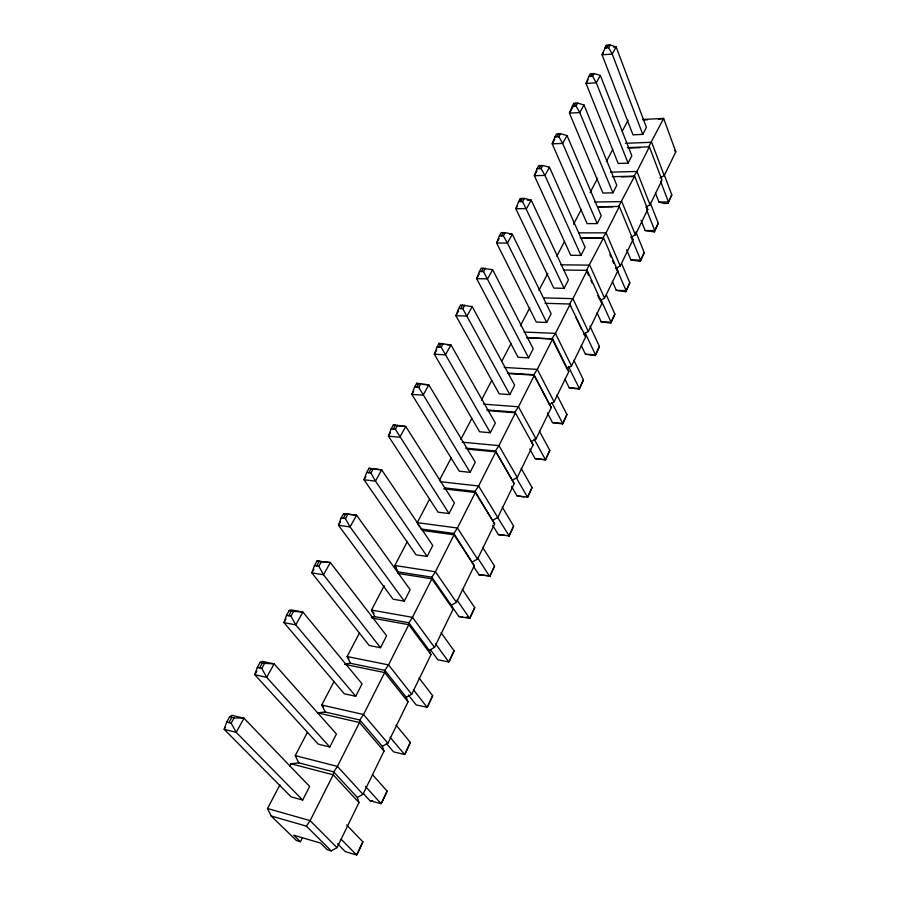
<?xml version="1.0" encoding="UTF-8"?>
<svg xmlns="http://www.w3.org/2000/svg" width="900" height="900" viewBox="0 0 900 900"><rect width="100%" height="100%" fill="white"/><g stroke="black" fill="none" stroke-linecap="round" stroke-linejoin="round"><path stroke-width="1.35" d="M573.66 105.547L573.739 103.331L577.62 103.106L583.988 104.962L616.781 185.265L612.911 192.847L602.91 193.039L569.419 113.119L573.739 103.331M547.358 412.909L552.465 422.595L562.646 423.923L566.921 414.506L556.92 395.01M606.038 47.756L606.285 45.315L610.087 45L616.151 46.935L646.391 127.316L642.769 134.404L632.97 134.82L602.089 54.821L606.285 45.315M564.964 379.282L569.239 387.832L579.229 389.16L583.447 379.879L573.863 360.248M581.22 345.386L585.461 354.24L595.26 355.579L599.423 346.421L589.939 326.081M597.06 312.874L601.133 321.772L610.751 323.111L614.857 314.089L606.319 294.919M612.383 281.43L616.286 290.363L625.748 291.713L629.798 282.803L621.596 263.554M626.659 249.727L630.956 259.976L640.249 261.326L644.242 252.54L635.839 231.941M641.025 220.275L645.154 230.546L654.289 231.907L658.238 223.234L650.149 202.579M226.665 722.059L224.19 729.315L291.071 796.849L302.681 800.055L309.623 786.465L244.013 718.222L232.031 715.309L229.624 716.783L226.665 722.059L231.176 723.173L236.194 732.33L302.681 800.055M257.31 667.44L254.779 674.719L318.274 744.176L329.782 747.011L336.42 734.018L274.14 663.885L262.26 661.365L260.123 662.411L257.31 667.44L261.776 668.408L266.681 677.34L329.782 747.011M655.436 193.039L658.913 202.039L664.346 203.456L667.89 203.4L671.794 194.839L664.009 174.15M286.526 615.341L283.961 622.62L344.295 693.776L355.702 696.274L362.059 683.842L302.873 612.045L291.105 609.874L289.226 610.538L286.526 615.341L290.959 616.174L295.762 624.881L355.702 696.274M314.438 565.582L311.839 572.873L369.225 645.502L380.52 647.696L386.618 635.771L330.322 562.523L317.014 561.004L314.438 565.582L318.825 566.291L323.527 574.796L380.52 647.696M341.123 518.029L338.49 525.308L393.131 599.22L404.314 601.121L410.152 589.691L356.569 515.183L343.575 513.641L341.123 518.029L345.465 518.614L350.066 526.916L404.314 601.121M366.649 472.511L363.994 479.779L416.059 554.816L427.14 556.447L432.743 545.479L381.69 469.879L369 468.315L366.649 472.511L370.957 472.995L375.457 481.118L427.14 556.447M391.106 428.918L388.429 436.174L438.086 512.179L449.055 513.562L454.433 503.021L405.743 426.476L393.356 424.901L391.106 428.918L395.359 429.311L449.055 513.562M414.54 387.135L411.851 394.369L459.248 471.195L470.104 472.354L475.279 462.218L428.816 384.874L416.711 383.276L414.54 387.135L418.759 387.428L470.104 472.354M437.04 347.04L434.329 354.24L479.61 431.775L490.354 432.72L495.338 422.978L450.956 344.936L439.11 343.327L437.04 347.04L441.214 347.254L490.354 432.72M458.629 308.531L455.918 315.709L499.196 393.84L509.839 394.582L514.631 385.2L472.219 306.585L460.631 304.976L458.629 308.531L462.769 308.666L509.839 394.582M479.396 271.519L476.674 278.662L518.074 357.289L528.604 357.851L533.216 348.817L492.649 269.719L481.309 268.099L479.396 271.519L483.491 271.586L528.604 357.851M499.365 235.924L496.631 243.034L536.265 322.065L546.683 322.459L551.137 313.74L512.314 234.259L505.26 232.627L501.21 232.639L499.365 235.924L503.415 235.924L507.431 243.067L546.683 322.459M518.58 201.667L515.846 208.732L553.815 288.09L564.131 288.326L568.429 279.911L531.236 200.126L524.363 198.428L520.358 198.495L518.58 201.667L522.585 201.6L524.363 198.428M537.086 168.66L534.364 175.691L570.746 255.308L580.961 255.386L585.101 247.264L549.461 167.243L542.767 165.487L538.808 165.611L537.086 168.66L541.058 168.547L542.767 165.487M554.94 136.856L552.206 143.843L587.104 223.639L597.206 223.583L601.211 215.741L567.034 135.54L560.509 133.729L556.582 133.909L554.94 136.856L558.866 136.688L560.509 133.729M588.758 76.556L586.035 83.464L618.188 163.451L628.087 163.136L631.834 155.812L600.356 75.442L594.135 73.552L590.299 73.811L588.758 76.556L592.605 76.297L594.135 73.552M346.635 824.962L362.891 841.871L357.941 852.795L356.625 855L345.364 851.67L337.567 843.795M372.555 774.709L387.124 791.123L382.241 801.866L381.105 803.7L369.956 800.719L363.454 793.609M396.067 725.096L410.355 742.433L405.562 753.019L404.595 754.515L393.548 751.837L386.471 743.501M419.04 677.959L432.675 695.711L427.939 706.129L427.129 707.299L416.194 704.925L408.375 695.025M441.09 632.711L454.106 650.812L449.449 661.072L448.785 661.95L437.951 659.846L430.481 649.744M462.285 589.219L474.716 607.635L470.126 617.749L469.598 618.356L458.876 616.5L450.157 603.934M482.659 547.403L494.55 566.089L490.027 576.056L479.002 574.796L473.692 566.674M502.267 507.15L513.641 526.095L509.186 535.916L497.396 517.151M521.156 468.394L532.046 487.541L527.648 497.228L517.072 495.923L511.515 486.416M539.359 431.032L549.799 450.371L545.456 459.923L535.084 458.606L529.762 448.999M566.921 414.506L562.646 423.923M583.447 379.879L579.229 389.16M599.423 346.421L595.26 355.579M614.857 314.089L610.751 323.111M629.798 282.803L625.748 291.713M644.242 252.54L640.249 261.326M658.238 223.234L654.289 231.907M671.794 194.839L667.89 203.4M362.891 841.871L356.625 855L341.134 839.216M387.124 791.123L381.105 803.7L365.445 786.398M410.355 742.433L404.595 754.515L390.127 737.28M432.675 695.711L427.129 707.299L413.336 689.659M454.106 650.812L448.785 661.95L435.611 643.939M474.716 607.635L469.598 618.356L457.02 600.019M494.55 566.089L489.623 576.416L477.596 557.786M508.905 536.029L513.641 526.095M527.648 497.228L532.046 487.541M549.799 450.371L545.456 459.923M302.31 837.99L300.431 841.736L293.692 835.178L320.524 843.086L327.161 849.679L331.256 850.894L337.005 847.676L358.965 802.564L357.356 797.467L333.72 771.885L298.755 762.84L290.959 763.785L289.654 766.271M357.356 797.467L362.981 794.317L384.007 751.14L382.343 746.325L359.865 720.011L325.215 712.012L317.644 712.834L359.505 722.543L384.007 751.14M382.343 746.325L387.855 743.242L407.993 701.876L406.294 697.32L384.885 670.354L350.561 663.334L345.656 663.806M406.294 697.32L411.683 694.305L430.988 654.637L429.244 650.329L408.848 622.789L374.861 616.669L371.272 616.972M429.244 650.329L434.531 647.381L453.06 609.311L451.282 605.227L431.82 577.181L398.171 571.894L394.819 565.493L407.452 541.361M451.282 605.227L456.457 602.336L474.266 565.774L453.881 533.419L420.559 528.908M472.455 561.904L477.529 559.069L494.64 523.924L475.054 491.377L444.814 487.901M492.806 520.256L497.779 517.477L514.238 483.66L495.416 450.979L465.48 448.099M512.381 480.184L517.264 477.461L533.115 444.904L515.002 412.099L486.72 409.894M533.115 444.904L531.225 441.608L536.017 438.93L551.284 407.565L533.858 374.681L507.431 373.072M526.658 337.793L552.634 338.951L537.311 369.382L533.858 374.681L549.394 404.438L554.096 401.805L568.811 371.565L552.634 338.951L527.243 337.534M544.961 303.3L570.217 304.031L555.446 333.371L552.026 338.636L566.899 368.606L571.511 366.019L585.72 336.848L569.531 303.885L572.929 298.654L587.171 270.36L563.49 270.023M585.72 336.848L583.796 334.035L588.33 331.493L602.033 303.334L587.171 270.36L586.429 270.36L588.701 275.411M600.097 300.656L604.553 298.159L617.794 270.956L603.54 237.847L580.174 237.836M617.794 270.956L615.847 268.414L620.235 265.961L633.026 239.67L619.346 206.46L597.577 206.741M633.026 239.67L631.08 237.251L635.389 234.844L647.764 209.419L634.613 176.13L612.236 176.704M645.795 207.124L650.036 204.75L662.018 180.146L649.384 146.801L627.232 147.634M660.049 177.964L664.211 175.624L675.81 151.819L663.66 118.429L643.106 119.441M508.151 373.579L534.398 375.188L518.49 406.777L515.002 412.099L515.464 412.796L498.938 445.624L495.416 450.979L514.238 483.66M300.431 841.736L296.449 840.555L271.102 815.951L267.536 808.504L279.9 784.901M298.755 762.84L295.234 755.617L307.395 732.398M334.091 681.424L321.739 705.015L325.215 712.012M359.336 633.217L347.13 656.539L350.561 663.334M384.199 585.765L371.464 610.076L374.861 616.669M419.456 526.826L417.24 522.675L429.604 499.072M439.447 480.274L451.125 457.976M460.822 439.459L471.848 418.41M481.433 400.118L491.827 380.261M501.964 360.911L511.099 343.474M520.38 325.755L529.808 307.733M538.898 290.374L547.774 273.442M556.83 256.151L564.502 241.493M573.536 224.235L581.31 209.407M590.119 192.6L597.623 178.256M606.398 161.516L612.754 149.366M622.204 131.321L628.043 120.184M472.219 306.585L466.942 316.103L455.918 315.709L458.572 310.973M492.649 269.719L487.575 278.876L476.674 278.662L479.228 274.118M549.461 167.243L544.939 175.41L580.961 255.386M567.034 135.54L562.669 143.415L597.206 223.583M583.988 104.962L579.78 112.567L612.911 192.847M600.356 75.442L596.284 82.789L628.087 163.136M231.176 723.173L234.124 717.885L244.013 718.222L236.194 732.33L224.19 729.315L225.495 726.975M261.776 668.408L264.589 663.367L274.14 663.885L266.681 677.34L254.779 674.719L256.826 671.074M290.959 616.174L293.647 611.359L302.873 612.045L295.762 624.881L283.961 622.62L285.907 619.144M318.825 566.291L321.401 561.69L330.322 562.523L323.527 574.796L311.839 572.873L313.886 569.216M345.465 518.614L347.918 514.215L356.569 515.183L350.066 526.916L338.49 525.308L340.447 521.809M370.957 472.995L373.309 468.787M395.359 429.311L397.62 425.272M418.759 387.428L420.919 383.558M441.214 347.254L443.284 343.541M462.769 308.666L464.76 305.1M483.491 271.586L485.404 268.155M503.415 235.924L505.26 232.627M572.141 106.177L576.034 105.953L577.62 103.106M604.8 47.959L608.602 47.655L610.087 45M365.873 476.438L363.994 479.779L375.457 481.118L381.69 469.879L369 468.315M390.42 432.608L388.429 436.174L399.78 437.243L405.743 426.476L396.934 425.7M413.764 390.949L411.851 394.369L423.09 395.19L428.816 384.874L423.214 384.48M436.781 349.864L434.329 354.24L445.455 354.848L450.956 344.936L446.794 344.734M499.084 238.657L496.631 243.034L507.431 243.067L512.314 234.259L509.614 234.259M517.196 206.325L515.846 208.732L526.534 208.609L531.236 200.126L527.243 200.194M536.962 171.045L534.364 175.691L544.939 175.41L541.058 168.547M554.715 139.365L552.206 143.843L562.669 143.415L558.866 136.688M573.053 106.627L569.419 113.119L579.78 112.567L576.034 105.953M588.082 79.808L586.035 83.464L596.284 82.789L592.605 76.297M603.405 52.459L602.089 54.821L612.225 54.034L616.151 46.935L613.631 47.137M228.915 722.61L231.874 717.334M259.537 667.924L262.35 662.884M288.743 615.758L291.431 610.954M316.631 565.942L319.196 561.341M343.294 518.321L345.746 513.923M368.798 472.759L371.149 468.551M393.233 429.12L395.483 425.081M416.655 387.281L418.815 383.423M439.121 347.141L441.202 343.429M460.699 308.599L462.69 305.032M481.444 271.553L483.356 268.132M501.379 235.924L503.235 232.627M520.582 201.634L522.36 198.461M539.077 168.604L540.788 165.544M556.898 136.766L558.551 133.819M574.087 106.065L575.685 103.219M590.681 76.433L592.211 73.676M606.701 47.812L608.186 45.157M621.394 176.85L633.701 176.535L636.975 171.439L649.384 146.801L648.416 147.33L663.66 118.429L658.451 119.272M580.399 237.982L602.73 237.994L606.06 232.83L619.346 206.46L618.48 206.741L634.613 176.13L633.701 176.535M586.429 270.36L603.54 237.847L602.73 237.994M271.102 815.951L306.382 826.144L310.118 820.654L333.214 774.776L333.72 771.885L337.433 766.395L359.505 722.543L359.865 720.011L363.544 714.533L384.671 672.57L384.885 670.354L388.541 664.898L408.769 624.701L408.848 622.789L412.47 617.344L431.876 578.812L431.82 577.181L435.431 571.759L454.039 534.78L453.881 533.419L457.447 528.007L475.324 492.502L475.054 491.377L478.598 486L495.787 451.879L467.201 449.123M643.005 120.026L647.224 119.824M625.399 143.314L651.656 142.267L664.211 175.624M629.471 148.039L640.294 147.634M610.447 172.17L636.975 171.439L650.036 204.75M594.619 202.016L621.788 201.611L635.389 234.844M658.913 202.039L668.419 201.904L660.555 181.226M597.758 207L612.956 206.809M645.154 230.546L654.75 230.524L646.582 209.891M578.61 232.875L606.06 232.83L620.235 265.961M369.956 800.719L372.656 800.73M630.956 259.976L640.643 260.066L631.091 236.914M560.666 264.803L589.793 265.162L604.553 298.159M616.286 290.363L626.074 290.588L616.14 267.514M543.51 297.855L572.929 298.654L588.33 331.493M601.133 321.772L611.021 322.132L600.671 299.149M524.059 332.044L555.446 333.371L571.511 366.019M585.461 354.24L595.451 354.746L585.27 333.157M504.214 367.459L537.311 369.382L554.096 401.805M569.239 387.832L579.341 388.496L568.44 366.435M483.66 404.145L518.49 406.777L536.017 438.93M458.876 616.5L462.488 616.781M487.553 410.614L515.464 412.796M552.465 422.595L562.658 423.428L551.925 402.75M462.24 442.192L498.938 445.624L517.264 477.461M479.002 574.796L484.875 575.347M535.084 458.606L545.389 459.619L534.184 439.121M492.581 525.229L498.386 534.634L505.249 535.387M440.168 481.669L478.598 486L497.779 517.477M443.7 488.846L475.324 492.502L494.64 523.924M517.072 495.923L523.755 496.777M417.24 522.675L457.447 528.007L477.529 559.069M343.575 513.641L347.918 514.215M498.386 534.634L509.186 535.916M422.1 530.438L454.039 534.78L474.266 565.774M486.056 575.46L490.027 576.056M397.98 573.457L431.876 578.812L453.06 609.311M317.014 561.004L321.401 561.69M466.11 617.062L470.126 617.749M371.801 618.008L408.769 624.701L430.988 654.637M289.226 610.538L293.647 611.359M344.531 664.312L384.671 672.57L407.993 701.876M260.123 662.411L264.589 663.367M229.624 716.783L234.124 717.885M295.234 755.617L337.433 766.395L362.981 794.317M290.959 763.785L333.214 774.776L358.965 802.564M267.536 808.504L310.118 820.654L337.005 847.676M393.356 424.901L394.414 425.475M416.711 383.276L417.6 384.098M306.382 826.144L331.256 850.894M674.494 150.424L675.81 151.819M323.584 707.119L321.739 705.015L363.544 714.533L387.855 743.242M646.459 207.889L647.764 209.419M348.885 658.699L347.13 656.539L388.541 664.898L411.683 694.305M373.984 613.373L371.464 610.076L412.47 617.344L434.531 647.381M600.75 301.545L602.033 303.334M396.416 567.72L394.819 565.493L435.431 571.759L456.457 602.336M439.11 343.327L439.853 344.385M566.899 368.606L568.811 371.565M549.394 404.438L551.284 407.565M516.465 478.024L527.479 497.126M608.602 47.655L612.225 54.034L642.769 134.404M522.585 201.6L564.131 288.326M569.531 303.885L570.724 306.394M575.471 316.44L581.411 329.006M590.985 280.451L592.121 282.983M597.825 295.605L599.524 299.396M609.84 254.475L610.931 257.006M612.574 260.809L613.665 263.34M520.358 198.495L520.582 200.295"/></g></svg>
